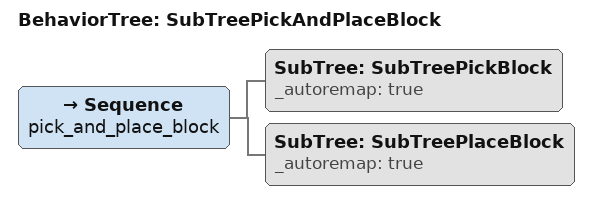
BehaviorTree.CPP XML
<root BTCPP_format="4">
  <BehaviorTree ID="SubTreePickAndPlaceBlock">
    <Sequence name="pick_and_place_block">
      <SubTree ID="SubTreePickBlock" _autoremap="true"/>
      <SubTree ID="SubTreePlaceBlock" _autoremap="true"/>
    </Sequence>
  </BehaviorTree>
</root>
